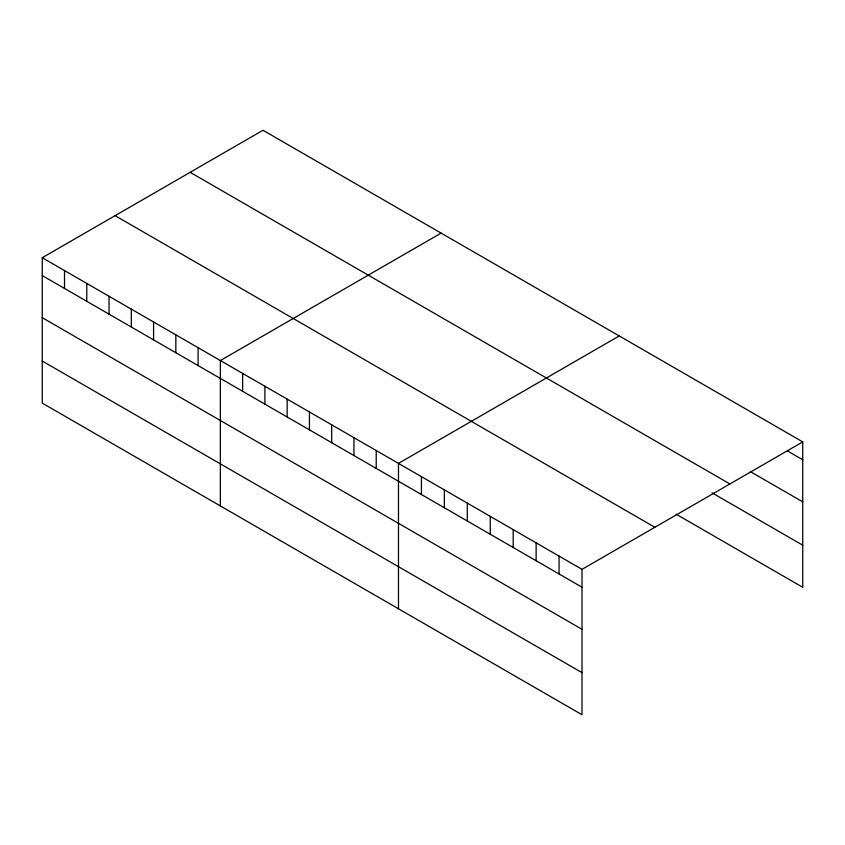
<?xml version="1.0" encoding="UTF-8"?>
<svg xmlns="http://www.w3.org/2000/svg" width="845" height="845" viewBox="0 0 845 845"><rect width="100%" height="100%" fill="white"/><g stroke="black" fill="none" stroke-linecap="round" stroke-linejoin="round"><path stroke-width="1.27" d="M42.25 257.714L582.004 569.34L582.004 714.733L42.25 403.107L42.25 257.714L262.996 130.267L802.75 441.893L802.75 587.286L676.032 514.13M441.122 233.104L220.365 360.551L220.365 505.944M619.237 335.94L398.481 463.387L398.481 608.78M582.004 569.34L802.75 441.893M787.455 450.945L802.75 459.775M750.318 471.584L802.75 501.856M190.157 172.327L729.9 483.953M712.081 492.857L802.75 545.205M115.1 215.655L654.843 527.28M42.25 275.597L582.004 587.222M42.25 317.678L582.004 629.303M42.25 361.026L582.004 672.652M559.063 556.094L559.063 573.977M536.121 542.849L536.121 560.731M513.179 529.604L513.179 547.497M490.248 516.358L490.248 534.251M467.306 503.124L467.306 521.006M444.364 489.878L444.364 507.76M421.423 476.633L421.423 494.515M376.226 450.533L376.226 468.415M353.96 437.678L353.96 455.561M331.694 424.824L331.694 442.706M309.428 411.969L309.428 429.851M287.163 399.115L287.163 416.997M264.897 386.26L264.897 404.142M242.631 373.405L242.631 391.288M198.1 347.696L198.1 365.579M175.834 334.842L175.834 352.724M153.579 321.987L153.579 339.87M131.313 309.133L131.313 327.015M109.047 296.278L109.047 314.16M86.781 283.424L86.781 301.306M64.516 270.569L64.516 288.451"/></g></svg>
